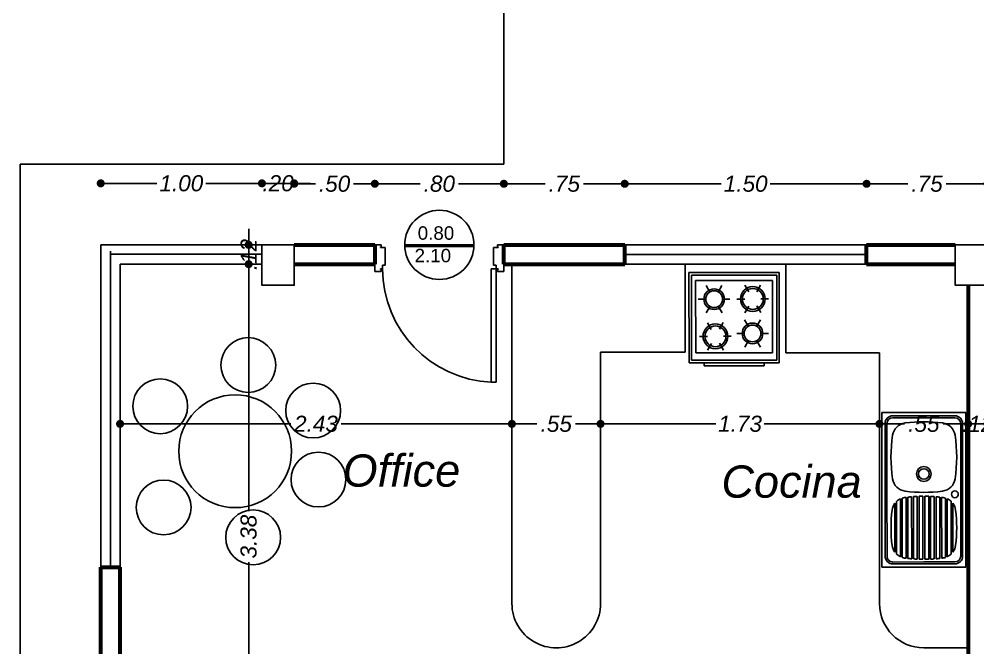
# Model space of a CAD drawing. Header units: metres. Extents: x 539 to 782, y 164 to 633.
# Drawn here: x 682.27 to 688.22, y 441.37 to 445.27 of the extents above; entities that cross this region are included whole.
import ezdxf

# ---------------------------------------------------------------- set-up
doc = ezdxf.new("R2010")
doc.units = ezdxf.units.M
doc.header["$PDMODE"] = 35
for name, color, linetype in [('ALUMINIO', 9, 'Continuous'), ('Artefactos', 30, 'Continuous'), ('COLUMNAS', 6, 'Continuous'), ('Losa', 7, 'Continuous'), ('PUERTAS', 16, 'Continuous'), ('TEXTO', 134, 'Continuous'), ('VEGETACION', 62, 'Continuous')]:
    doc.layers.add(name, color=color, linetype=linetype)
for name, color, linetype, lineweight in [('cota', 1, 'Continuous', 15), ('MURO', 4, 'Continuous', 60), ('ventanas', 2, 'Continuous', 25)]:
    doc.layers.add(name, color=color, linetype=linetype, lineweight=lineweight)
doc.styles.add('ARIAL', font='ariali.ttf')
doc.styles.add('STYLE1', font='ariali.ttf')
doc.styles.add('texto', font='arial.ttf')
doc.dimstyles.new('C_50', dxfattribs={"dimscale": 0.5, "dimtxt": 0.2, "dimasz": 0.1, "dimexe": 0.1, "dimexo": 0.1, "dimgap": 0.05, "dimtad": 0, "dimzin": 4, "dimdsep": 46, "dimtxsty": 'ARIAL', "dimblk": 'DOT', "dimcen": 0.09, "dimse1": 1, "dimse2": 1, "dimclrd": 1, "dimclre": 1, "dimclrt": 2, "dimadec": 0, "dimazin": 0, "dimtfac": 1, "dimtix": 1, "dimtmove": 2, "dimatfit": 3, "dimfxl": 1, "dimtolj": 1, "dimtzin": 0, "dimarcsym": 0})

# ---------------------------------------------------------------- blocks, each defined once
blk = doc.blocks.new('LVA PLATO DE 1')
for p, q in [((-0.48, 0), (0.48, 0)), ((-0.48, -0.522), (-0.48, 0)), ((0.48, 0), (0.48, -0.522)), ((-0.4116, -0.0204), (0, -0.0204)), ((-0.4116, -0.0324), (0, -0.0324)), ((0.4116, -0.0204), (0, -0.0204)), ((0.4116, -0.0324), (0, -0.0324)), ((-0.4596, -0.261), (-0.4596, -0.0684)), ((-0.4476, -0.261), (-0.4476, -0.0684)), ((0.055, -0.1158), (0.4154, -0.1158)), ((0.0712, -0.0918), (0.3992, -0.0918)), ((0.0833, -0.081), (0.3871, -0.081)), ((0.4476, -0.261), (0.4476, -0.0684)), ((0.4596, -0.261), (0.4596, -0.0684)), ((0.0451, -0.1614), (0.4253, -0.1614)), ((0.0451, -0.1614), (0.4253, -0.1614)), ((0.0464, -0.1506), (0.424, -0.1506)), ((0.0509, -0.1266), (0.4195, -0.1266)), ((0.0401, -0.231), (0.4303, -0.231)), ((0.0405, -0.2202), (0.4299, -0.2202)), ((0.0419, -0.1962), (0.4285, -0.1962)), ((0.0419, -0.1962), (0.4285, -0.1962)), ((0.0428, -0.1854), (0.4276, -0.1854)), ((-0.4596, -0.261), (-0.4596, -0.4536)), ((-0.4476, -0.261), (-0.4476, -0.4536)), ((0.0396, -0.255), (0.4308, -0.255)), ((0.0396, -0.267), (0.4308, -0.267)), ((0.0401, -0.291), (0.4303, -0.291)), ((0.4476, -0.261), (0.4476, -0.4536)), ((0.4596, -0.261), (0.4596, -0.4536)), ((0.0405, -0.3018), (0.4299, -0.3018)), ((0.0419, -0.3258), (0.4285, -0.3258)), ((0.0419, -0.3258), (0.4285, -0.3258)), ((0.0428, -0.3366), (0.4276, -0.3366)), ((0.0451, -0.3606), (0.4253, -0.3606)), ((0.0451, -0.3606), (0.4253, -0.3606)), ((0.0464, -0.3714), (0.424, -0.3714)), ((0.0509, -0.3954), (0.4195, -0.3954)), ((0.055, -0.4062), (0.4154, -0.4062)), ((0.0712, -0.4302), (0.3992, -0.4302)), ((0.0833, -0.441), (0.3871, -0.441)), ((-0.48, -0.522), (0.48, -0.522)), ((-0.4116, -0.4896), (0, -0.4896)), ((-0.4116, -0.5016), (0, -0.5016)), ((-0.2846, -0.522), (-0.2846, -0.522)), ((0.4116, -0.4896), (0, -0.4896)), ((0.4116, -0.5016), (0, -0.5016))]:
    blk.add_line(p, q)
for centre, radius in [((0.0276, -0.0684), 0.021), ((-0.0984, -0.261), 0.0456), ((-0.0984, -0.261), 0.033)]:
    blk.add_circle(centre, radius)
for centre, radius, start, end in [((-0.4116, -0.0684), 0.048, 90, 180), ((-0.4116, -0.0684), 0.036, 90, 180), ((-0.2034, -0.9571), 0.9, 81.32191, 98.67809), ((0.2352, -0.9574), 0.9, 83.02075, 96.97925), ((0.4116, -0.0684), 0.048, 0, 90), ((0.4116, -0.0684), 0.036, 0, 90), ((-0.3256, -0.1564), 0.09, 98.67809, 172.57884), ((-0.0812, -0.1564), 0.09, 7.42116, 81.32191), ((0.1368, -0.1534), 0.09, 136.79761, 155.29724), ((0.1368, -0.1534), 0.09, 96.97925, 126.43052), ((0.3336, -0.1534), 0.09, 53.56948, 83.02075), ((0.3336, -0.1534), 0.09, 24.70276, 43.20239), ((0.4776, -0.261), 0.9, 172.57884, 187.42116), ((-0.8844, -0.261), 0.9, 352.57884, 7.42116), ((0.9396, -0.261), 0.9, 173.64625, 175.18148), ((0.9396, -0.261), 0.9, 172.36715, 172.95397), ((0.1368, -0.1534), 0.09, 162.66783, 172.36715), ((0.3336, -0.1534), 0.09, 7.63285, 17.33217), ((-0.4692, -0.261), 0.9, 7.04603, 7.63285), ((-0.4692, -0.261), 0.9, 4.81852, 6.35375), ((0.9396, -0.261), 0.9, 178.08979, 179.61803), ((0.9396, -0.261), 0.9, 175.87113, 177.4017), ((-0.4692, -0.261), 0.9, 2.5983, 4.12887), ((-0.4692, -0.261), 0.9, 0.38197, 1.91021), ((0.9396, -0.261), 0.9, 180.38197, 181.91021), ((-0.4692, -0.261), 0.9, 358.08979, 359.61803), ((0.9396, -0.261), 0.9, 182.5983, 184.12887), ((0.9396, -0.261), 0.9, 184.81852, 186.35375), ((-0.4692, -0.261), 0.9, 353.64625, 355.18148), ((-0.4692, -0.261), 0.9, 355.87113, 357.4017), ((-0.3256, -0.3656), 0.09, 187.42116, 261.32191), ((-0.0812, -0.3656), 0.09, 278.67809, 352.57884), ((0.9396, -0.261), 0.9, 187.04603, 187.63285), ((0.1368, -0.3686), 0.09, 187.63285, 197.33217), ((0.1368, -0.3686), 0.09, 204.70276, 223.20239), ((0.3336, -0.3686), 0.09, 316.79761, 335.29724), ((0.3336, -0.3686), 0.09, 342.66783, 352.36715), ((-0.4692, -0.261), 0.9, 352.36715, 352.95397), ((-0.4116, -0.4536), 0.048, 180, 270), ((-0.4116, -0.4536), 0.036, 180, 270), ((-0.2034, 0.4351), 0.9, 261.32191, 278.67809), ((0.1368, -0.3686), 0.09, 233.56948, 263.02075), ((0.2352, 0.4354), 0.9, 263.02075, 276.97925), ((0.3336, -0.3686), 0.09, 276.97925, 306.43052), ((0.4116, -0.4536), 0.048, 270, 0), ((0.4116, -0.4536), 0.036, 270, 0)]:
    blk.add_arc(centre, radius, start, end)
blk = doc.blocks.new('COCINAx')
for p, q in [((-0.35, 0), (-0.35, -0.7)), ((0.35, 0), (-0.35, 0)), ((0.35, -0.7), (0.35, 0)), ((-0.33, -0.02), (-0.33, -0.68)), ((0.33, -0.02), (-0.33, -0.02)), ((-0.2983, -0.6238), (-0.2983, -0.0622)), ((-0.2983, -0.0622), (-0.0005, -0.0622)), ((0.2983, -0.0622), (0.0005, -0.0622)), ((0.2983, -0.6238), (0.2983, -0.0622)), ((0.33, -0.68), (0.33, -0.02)), ((-0.2056, -0.0983), (-0.1757, -0.1502)), ((-0.0828, -0.099), (-0.1128, -0.1509)), ((0.0944, -0.0999), (0.1243, -0.1518)), ((0.2172, -0.1006), (0.1873, -0.1525)), ((-0.2676, -0.2044), (-0.2077, -0.2044)), ((-0.022, -0.2057), (-0.0819, -0.2057)), ((0.0324, -0.206), (0.0923, -0.206)), ((0.278, -0.2073), (0.2181, -0.2073)), ((-0.2068, -0.3111), (-0.1768, -0.2592)), ((-0.084, -0.3117), (-0.1139, -0.2598)), ((0.0932, -0.3127), (0.1232, -0.2608)), ((0.2161, -0.3133), (0.1861, -0.2614)), ((-0.2032, -0.3657), (-0.1732, -0.4176)), ((-0.0803, -0.3663), (-0.1103, -0.4182)), ((0.0841, -0.3881), (0.1141, -0.44)), ((0.207, -0.3888), (0.177, -0.4406)), ((-0.2651, -0.4717), (-0.2052, -0.4717)), ((-0.0195, -0.473), (-0.0794, -0.473)), ((0.0222, -0.4941), (0.0821, -0.4941)), ((0.2678, -0.4955), (0.2079, -0.4955)), ((-0.2043, -0.5784), (-0.1743, -0.5265)), ((-0.0815, -0.5791), (-0.1114, -0.5272)), ((0.083, -0.6008), (0.113, -0.549)), ((0.2058, -0.6015), (0.1759, -0.5496)), ((-0.0005, -0.6238), (-0.2983, -0.6238)), ((0.0005, -0.6238), (0.2983, -0.6238)), ((-0.35, -0.7), (0.35, -0.7)), ((-0.33, -0.68), (0.33, -0.68)), ((-0.2333, -0.7), (-0.2333, -0.723)), ((-0.2333, -0.723), (0.2333, -0.723)), ((0.2333, -0.723), (0.2333, -0.7))]:
    blk.add_line(p, q)
for centre, radius in [((-0.1448, -0.205), 0.0961), ((-0.1448, -0.205), 0.0811), ((0.1552, -0.2066), 0.08), ((0.1552, -0.2066), 0.065), ((-0.1423, -0.4724), 0.08), ((-0.1423, -0.4724), 0.065), ((0.145, -0.4948), 0.0961), ((0.145, -0.4948), 0.0811)]:
    blk.add_circle(centre, radius)
blk = doc.blocks.new('p 4')
for p, q in [((-0.0782, 0.852), (-0.0484, 0.852)), ((-0.0782, 0.1485), (-0.0782, 0.852)), ((-0.0484, 0.1485), (-0.0484, 0.852)), ((-0.8003, 0.1641), (-0.7612, 0.1641)), ((-0.8003, 0.1641), (-0.8003, 0)), ((-0.7651, 0.1524), (-0.7612, 0.1524)), ((-0.7651, 0.1485), (-0.7651, 0.1524)), ((-0.7651, 0.1485), (-0.7519, 0.1485)), ((-0.7612, 0.1524), (-0.7612, 0.1641)), ((-0.7519, 0.1251), (-0.7519, 0.1485)), ((-0.7519, 0.1251), (-0.7363, 0.1251)), ((-0.7363, 0.1251), (-0.7363, 0.0156)), ((-0.0782, 0.1485), (-0.0484, 0.1485)), ((-0.0484, 0.1251), (-0.064, 0.1251)), ((-0.064, 0.1251), (-0.064, 0.0156)), ((-0.0352, 0.1485), (-0.0484, 0.1485)), ((-0.0484, 0.1251), (-0.0484, 0.1485)), ((-0.0391, 0.1524), (-0.0391, 0.1641)), ((0, 0.1641), (-0.0391, 0.1641)), ((-0.0352, 0.1524), (-0.0391, 0.1524)), ((-0.0352, 0.1485), (-0.0352, 0.1524)), ((0, 0.1641), (0, 0)), ((-0.7651, 0.0156), (-0.7651, 0.0117)), ((-0.7651, 0.0156), (-0.7363, 0.0156)), ((-0.7651, 0.0117), (-0.7612, 0.0117)), ((-0.7612, 0.0117), (-0.7612, 0)), ((-0.0352, 0.0156), (-0.064, 0.0156)), ((-0.0391, 0.0117), (-0.0391, 0)), ((-0.0352, 0.0117), (-0.0391, 0.0117)), ((0, 0), (-0.0391, 0)), ((-0.0352, 0.0156), (-0.0352, 0.0117)), ((-0.8003, 0), (-0.7612, 0))]:
    blk.add_line(p, q)
blk.add_arc((-0.0472, 0.148), 0.7047, 92.51921, 179.96085)
blk = doc.blocks.new('_Dot')
at = {"color": 0, "linetype": 'ByBlock', "lineweight": -2}
blk.add_line((-0.5, 0), (-1, 0), dxfattribs=at)
at = {"color": 0, "linetype": 'ByBlock', "const_width": 0.5}
blk.add_lwpolyline([(-0.25, 0, 1), (0.25, 0, 1)], format="xyb", close=True, dxfattribs=at)
blk = doc.blocks.new('*D508')
at = {"layer": 'cota', "color": 1, "lineweight": -2, "transparency": 16777216}
for p, q in [((681.9597, 448.3234), (681.9597, 446.2819)), ((681.9597, 443.9234), (681.9597, 445.965))]:
    blk.add_line(p, q, dxfattribs=at)
at = {"layer": 'Defpoints', "color": 0, "transparency": 16777216}
for p in [(681.9597, 448.3734), (682.8397, 448.3734), (682.8397, 443.8734)]:
    blk.add_point(p, dxfattribs=at)
at = {"layer": 'cota', "color": 1, "lineweight": -2, "transparency": 16777216, "xscale": 0.05, "yscale": 0.05, "zscale": 0.05}
for p, rotation in [((681.9597, 448.3734), 90), ((681.9597, 443.8734), 270)]:
    blk.add_blockref('_Dot', p, dxfattribs=dict(at, rotation=rotation))
at = {"layer": 'cota', "color": 2, "transparency": 16777216, "insert": (681.9597, 446.1234), "char_height": 0.1, "attachment_point": 5, "rotation": 90, "style": 'ARIAL'}
blk.add_mtext('\\A1;4.50', dxfattribs=at)
blk = doc.blocks.new('*D478')
at = {"layer": 'cota', "color": 1, "lineweight": -2, "transparency": 16777216}
for p, q in [((690.411, 444.3634), (690.411, 444.2605)), ((690.411, 443.9234), (690.411, 444.0263))]:
    blk.add_line(p, q, dxfattribs=at)
at = {"layer": 'Defpoints', "color": 0, "transparency": 16777216}
for p in [(689.593, 444.4134), (690.411, 444.4134), (688.113, 443.8734)]:
    blk.add_point(p, dxfattribs=at)
at = {"layer": 'cota', "color": 1, "lineweight": -2, "transparency": 16777216, "xscale": 0.05, "yscale": 0.05, "zscale": 0.05}
for p, rotation in [((690.411, 444.4134), 90), ((690.411, 443.8734), 270)]:
    blk.add_blockref('_Dot', p, dxfattribs=dict(at, rotation=rotation))
at = {"layer": 'cota', "color": 2, "transparency": 16777216, "insert": (690.411, 444.1434), "char_height": 0.1, "attachment_point": 5, "rotation": 90, "style": 'ARIAL'}
blk.add_mtext('\\A1;.54', dxfattribs=at)
blk = doc.blocks.new('*D514')
at = {"layer": 'cota', "color": 1, "lineweight": -2, "transparency": 16777216}
for p, q in [((682.8293, 444.2552), (683.1281, 444.2552)), ((683.7293, 444.2552), (683.4306, 444.2552))]:
    blk.add_line(p, q, dxfattribs=at)
at = {"layer": 'Defpoints', "color": 0, "transparency": 16777216}
for p in [(683.7793, 444.2552), (682.7793, 443.8734), (683.7793, 443.8734)]:
    blk.add_point(p, dxfattribs=at)
at = {"layer": 'cota', "color": 1, "lineweight": -2, "transparency": 16777216, "xscale": 0.05, "yscale": 0.05, "zscale": 0.05, "rotation": 180}
blk.add_blockref('_Dot', (682.7793, 444.2552), dxfattribs=at)
at = {"layer": 'cota', "color": 1, "lineweight": -2, "transparency": 16777216, "xscale": 0.05, "yscale": 0.05, "zscale": 0.05}
blk.add_blockref('_Dot', (683.7793, 444.2552), dxfattribs=at)
at = {"layer": 'cota', "color": 2, "transparency": 16777216, "insert": (683.2793, 444.2552), "char_height": 0.1, "attachment_point": 5, "style": 'ARIAL'}
blk.add_mtext('\\A1;1.00', dxfattribs=at)
blk = doc.blocks.new('*D515')
at = {"layer": 'cota', "color": 1, "lineweight": -2, "transparency": 16777216}
for p, q in [((683.7293, 444.2552), (683.6793, 444.2552)), ((683.7793, 444.2552), (683.9793, 444.2552)), ((684.0293, 444.2552), (684.0793, 444.2552))]:
    blk.add_line(p, q, dxfattribs=at)
at = {"layer": 'Defpoints', "color": 0, "transparency": 16777216}
for p in [(683.9793, 444.2552), (683.7793, 443.8734), (683.9793, 443.8734)]:
    blk.add_point(p, dxfattribs=at)
at = {"layer": 'cota', "color": 1, "lineweight": -2, "transparency": 16777216, "xscale": 0.05, "yscale": 0.05, "zscale": 0.05}
blk.add_blockref('_Dot', (683.7793, 444.2552), dxfattribs=at)
at = {"layer": 'cota', "color": 1, "lineweight": -2, "transparency": 16777216, "xscale": 0.05, "yscale": 0.05, "zscale": 0.05, "rotation": 180}
blk.add_blockref('_Dot', (683.9793, 444.2552), dxfattribs=at)
at = {"layer": 'cota', "color": 2, "transparency": 16777216, "insert": (683.8793, 444.2552), "char_height": 0.1, "attachment_point": 5, "style": 'ARIAL'}
blk.add_mtext('\\A1;.20', dxfattribs=at)
blk = doc.blocks.new('*D516')
at = {"layer": 'cota', "color": 1, "lineweight": -2, "transparency": 16777216}
for p, q in [((684.5293, 444.2524), (684.7607, 444.2524)), ((685.2296, 444.2524), (684.9982, 444.2524))]:
    blk.add_line(p, q, dxfattribs=at)
at = {"layer": 'Defpoints', "color": 0, "transparency": 16777216}
for p in [(685.2796, 444.2524), (684.4793, 443.8734), (685.2796, 443.8734)]:
    blk.add_point(p, dxfattribs=at)
at = {"layer": 'cota', "color": 1, "lineweight": -2, "transparency": 16777216, "xscale": 0.05, "yscale": 0.05, "zscale": 0.05, "rotation": 180}
blk.add_blockref('_Dot', (684.4793, 444.2524), dxfattribs=at)
at = {"layer": 'cota', "color": 1, "lineweight": -2, "transparency": 16777216, "xscale": 0.05, "yscale": 0.05, "zscale": 0.05}
blk.add_blockref('_Dot', (685.2796, 444.2524), dxfattribs=at)
at = {"layer": 'cota', "color": 2, "transparency": 16777216, "insert": (684.8795, 444.2524), "char_height": 0.1, "attachment_point": 5, "style": 'ARIAL'}
blk.add_mtext('\\A1;.80', dxfattribs=at)
blk = doc.blocks.new('*D517')
at = {"layer": 'cota', "color": 1, "lineweight": -2, "transparency": 16777216}
for p, q in [((685.3296, 444.2524), (685.5353, 444.2524)), ((685.9793, 444.2524), (685.7737, 444.2524))]:
    blk.add_line(p, q, dxfattribs=at)
at = {"layer": 'Defpoints', "color": 0, "transparency": 16777216}
for p in [(686.0293, 444.2524), (686.0293, 443.8734), (685.2796, 369.5762)]:
    blk.add_point(p, dxfattribs=at)
at = {"layer": 'cota', "color": 1, "lineweight": -2, "transparency": 16777216, "xscale": 0.05, "yscale": 0.05, "zscale": 0.05, "rotation": 180}
blk.add_blockref('_Dot', (685.2796, 444.2524), dxfattribs=at)
at = {"layer": 'cota', "color": 1, "lineweight": -2, "transparency": 16777216, "xscale": 0.05, "yscale": 0.05, "zscale": 0.05}
blk.add_blockref('_Dot', (686.0293, 444.2524), dxfattribs=at)
at = {"layer": 'cota', "color": 2, "transparency": 16777216, "insert": (685.6545, 444.2524), "char_height": 0.1, "attachment_point": 5, "style": 'ARIAL'}
blk.add_mtext('\\A1;.75', dxfattribs=at)
blk = doc.blocks.new('*D518')
at = {"layer": 'cota', "color": 1, "lineweight": -2, "transparency": 16777216}
for p, q in [((686.0793, 444.2524), (686.6281, 444.2524)), ((687.4793, 444.2524), (686.9306, 444.2524))]:
    blk.add_line(p, q, dxfattribs=at)
at = {"layer": 'Defpoints', "color": 0, "transparency": 16777216}
for p in [(687.5293, 444.2524), (686.0293, 443.8734), (687.5293, 443.8734)]:
    blk.add_point(p, dxfattribs=at)
at = {"layer": 'cota', "color": 1, "lineweight": -2, "transparency": 16777216, "xscale": 0.05, "yscale": 0.05, "zscale": 0.05, "rotation": 180}
blk.add_blockref('_Dot', (686.0293, 444.2524), dxfattribs=at)
at = {"layer": 'cota', "color": 1, "lineweight": -2, "transparency": 16777216, "xscale": 0.05, "yscale": 0.05, "zscale": 0.05}
blk.add_blockref('_Dot', (687.5293, 444.2524), dxfattribs=at)
at = {"layer": 'cota', "color": 2, "transparency": 16777216, "insert": (686.7793, 444.2524), "char_height": 0.1, "attachment_point": 5, "style": 'ARIAL'}
blk.add_mtext('\\A1;1.50', dxfattribs=at)
blk = doc.blocks.new('*D519')
at = {"layer": 'cota', "color": 1, "lineweight": -2, "transparency": 16777216}
for p, q in [((687.5793, 444.2524), (687.7851, 444.2524)), ((688.2293, 444.2524), (688.0235, 444.2524))]:
    blk.add_line(p, q, dxfattribs=at)
at = {"layer": 'Defpoints', "color": 0, "transparency": 16777216}
for p in [(688.2793, 444.2524), (687.5293, 443.8734), (688.2793, 443.8734)]:
    blk.add_point(p, dxfattribs=at)
at = {"layer": 'cota', "color": 1, "lineweight": -2, "transparency": 16777216, "xscale": 0.05, "yscale": 0.05, "zscale": 0.05, "rotation": 180}
blk.add_blockref('_Dot', (687.5293, 444.2524), dxfattribs=at)
at = {"layer": 'cota', "color": 1, "lineweight": -2, "transparency": 16777216, "xscale": 0.05, "yscale": 0.05, "zscale": 0.05}
blk.add_blockref('_Dot', (688.2793, 444.2524), dxfattribs=at)
at = {"layer": 'cota', "color": 2, "transparency": 16777216, "insert": (687.9043, 444.2524), "char_height": 0.1, "attachment_point": 5, "style": 'ARIAL'}
blk.add_mtext('\\A1;.75', dxfattribs=at)
blk = doc.blocks.new('*D520')
at = {"layer": 'cota', "color": 1, "lineweight": -2, "transparency": 16777216}
for p, q in [((682.9493, 442.7629), (683.9574, 442.7629)), ((685.2793, 442.7629), (684.2712, 442.7629))]:
    blk.add_line(p, q, dxfattribs=at)
at = {"layer": 'Defpoints', "color": 0, "transparency": 16777216}
for p in [(682.8993, 443.7537), (685.3293, 443.7537), (685.3293, 442.7629)]:
    blk.add_point(p, dxfattribs=at)
at = {"layer": 'cota', "color": 1, "lineweight": -2, "transparency": 16777216, "xscale": 0.05, "yscale": 0.05, "zscale": 0.05, "rotation": 180}
blk.add_blockref('_Dot', (682.8993, 442.7629), dxfattribs=at)
at = {"layer": 'cota', "color": 1, "lineweight": -2, "transparency": 16777216, "xscale": 0.05, "yscale": 0.05, "zscale": 0.05}
blk.add_blockref('_Dot', (685.3293, 442.7629), dxfattribs=at)
at = {"layer": 'cota', "color": 2, "transparency": 16777216, "insert": (684.1143, 442.7629), "char_height": 0.1, "attachment_point": 5, "style": 'ARIAL'}
blk.add_mtext('\\A1;2.43', dxfattribs=at)
blk = doc.blocks.new('*D524')
at = {"layer": 'cota', "color": 1, "lineweight": -2, "transparency": 16777216}
for p, q in [((683.6968, 443.7037), (683.6968, 442.2213)), ((683.6968, 440.4234), (683.6968, 441.9058))]:
    blk.add_line(p, q, dxfattribs=at)
at = {"layer": 'Defpoints', "color": 0, "transparency": 16777216}
for p in [(683.6968, 443.7537), (683.6968, 443.7537), (684.9636, 440.3734)]:
    blk.add_point(p, dxfattribs=at)
at = {"layer": 'cota', "color": 1, "lineweight": -2, "transparency": 16777216, "xscale": 0.05, "yscale": 0.05, "zscale": 0.05}
for p, rotation in [((683.6968, 443.7537), 90), ((683.6968, 440.3734), 270)]:
    blk.add_blockref('_Dot', p, dxfattribs=dict(at, rotation=rotation))
at = {"layer": 'cota', "color": 2, "transparency": 16777216, "insert": (683.6968, 442.0636), "char_height": 0.1, "attachment_point": 5, "rotation": 90, "style": 'ARIAL'}
blk.add_mtext('\\A1;3.38', dxfattribs=at)
blk = doc.blocks.new('*D525')
at = {"layer": 'cota', "color": 1, "lineweight": -2, "transparency": 16777216}
for p, q in [((683.6968, 443.9234), (683.6968, 443.9734)), ((683.6968, 443.7537), (683.6968, 443.8734)), ((683.6968, 443.7037), (683.6968, 443.6537))]:
    blk.add_line(p, q, dxfattribs=at)
at = {"layer": 'Defpoints', "color": 0, "transparency": 16777216}
for p in [(683.6968, 443.8734), (685.5808, 443.8734), (683.6968, 443.7537)]:
    blk.add_point(p, dxfattribs=at)
at = {"layer": 'cota', "color": 1, "lineweight": -2, "transparency": 16777216, "xscale": 0.05, "yscale": 0.05, "zscale": 0.05}
for p, rotation in [((683.6968, 443.8734), 270), ((683.6968, 443.7537), 90)]:
    blk.add_blockref('_Dot', p, dxfattribs=dict(at, rotation=rotation))
at = {"layer": 'cota', "color": 2, "transparency": 16777216, "insert": (683.6968, 443.8136), "char_height": 0.1, "attachment_point": 5, "rotation": 90, "style": 'ARIAL'}
blk.add_mtext('\\A1;.12', dxfattribs=at)
blk = doc.blocks.new('*D545')
at = {"layer": 'cota', "color": 1, "lineweight": -2, "transparency": 16777216}
for p, q in [((684.0293, 444.2524), (684.1106, 444.2524)), ((684.4293, 444.2524), (684.348, 444.2524))]:
    blk.add_line(p, q, dxfattribs=at)
at = {"layer": 'Defpoints', "color": 0, "transparency": 16777216}
for p in [(684.4793, 444.2524), (683.9793, 443.8734), (684.4793, 443.8734)]:
    blk.add_point(p, dxfattribs=at)
at = {"layer": 'cota', "color": 1, "lineweight": -2, "transparency": 16777216, "xscale": 0.05, "yscale": 0.05, "zscale": 0.05, "rotation": 180}
blk.add_blockref('_Dot', (683.9793, 444.2524), dxfattribs=at)
at = {"layer": 'cota', "color": 1, "lineweight": -2, "transparency": 16777216, "xscale": 0.05, "yscale": 0.05, "zscale": 0.05}
blk.add_blockref('_Dot', (684.4793, 444.2524), dxfattribs=at)
at = {"layer": 'cota', "color": 2, "transparency": 16777216, "insert": (684.2293, 444.2524), "char_height": 0.1, "attachment_point": 5, "style": 'ARIAL'}
blk.add_mtext('\\A1;.50', dxfattribs=at)
blk = doc.blocks.new('*D546')
at = {"layer": 'cota', "color": 1, "lineweight": -2, "transparency": 16777216}
for p, q in [((685.3793, 442.7629), (685.4851, 442.7629)), ((685.8294, 442.7629), (685.7236, 442.7629))]:
    blk.add_line(p, q, dxfattribs=at)
at = {"layer": 'Defpoints', "color": 0, "transparency": 16777216}
for p in [(685.3293, 442.7629), (685.8794, 442.7629), (685.8794, 442.7629)]:
    blk.add_point(p, dxfattribs=at)
at = {"layer": 'cota', "color": 1, "lineweight": -2, "transparency": 16777216, "xscale": 0.05, "yscale": 0.05, "zscale": 0.05, "rotation": 180}
blk.add_blockref('_Dot', (685.3293, 442.7629), dxfattribs=at)
at = {"layer": 'cota', "color": 1, "lineweight": -2, "transparency": 16777216, "xscale": 0.05, "yscale": 0.05, "zscale": 0.05}
blk.add_blockref('_Dot', (685.8794, 442.7629), dxfattribs=at)
at = {"layer": 'cota', "color": 2, "transparency": 16777216, "insert": (685.6043, 442.7629), "char_height": 0.1, "attachment_point": 5, "style": 'ARIAL'}
blk.add_mtext('\\A1;.55', dxfattribs=at)
blk = doc.blocks.new('*D669')
at = {"layer": 'cota', "color": 1, "lineweight": -2, "transparency": 16777216}
for p, q in [((681.9597, 441.8234), (681.9597, 441.2146)), ((681.9597, 440.3037), (681.9597, 440.9125))]:
    blk.add_line(p, q, dxfattribs=at)
at = {"layer": 'Defpoints', "color": 0, "transparency": 16777216}
for p in [(681.9597, 441.8734), (682.7793, 441.8734), (682.7793, 440.2537)]:
    blk.add_point(p, dxfattribs=at)
at = {"layer": 'cota', "color": 1, "lineweight": -2, "transparency": 16777216, "xscale": 0.05, "yscale": 0.05, "zscale": 0.05}
for p, rotation in [((681.9597, 441.8734), 90), ((681.9597, 440.2537), 270)]:
    blk.add_blockref('_Dot', p, dxfattribs=dict(at, rotation=rotation))
at = {"layer": 'cota', "color": 2, "transparency": 16777216, "insert": (681.9597, 441.0636), "char_height": 0.1, "attachment_point": 5, "rotation": 90, "style": 'ARIAL'}
blk.add_mtext('\\A1;1.62', dxfattribs=at)
blk = doc.blocks.new('*D670')
at = {"layer": 'cota', "color": 1, "lineweight": -2, "transparency": 16777216}
for p, q in [((681.9597, 443.8234), (681.9597, 443.0309)), ((681.9597, 441.9234), (681.9597, 442.7159))]:
    blk.add_line(p, q, dxfattribs=at)
at = {"layer": 'Defpoints', "color": 0, "transparency": 16777216}
for p in [(681.9597, 443.8734), (682.7793, 443.8734), (682.7793, 441.8734)]:
    blk.add_point(p, dxfattribs=at)
at = {"layer": 'cota', "color": 1, "lineweight": -2, "transparency": 16777216, "xscale": 0.05, "yscale": 0.05, "zscale": 0.05}
for p, rotation in [((681.9597, 443.8734), 90), ((681.9597, 441.8734), 270)]:
    blk.add_blockref('_Dot', p, dxfattribs=dict(at, rotation=rotation))
at = {"layer": 'cota', "color": 2, "transparency": 16777216, "insert": (681.9597, 442.8734), "char_height": 0.1, "attachment_point": 5, "rotation": 90, "style": 'ARIAL'}
blk.add_mtext('\\A1;2.00', dxfattribs=at)
blk = doc.blocks.new('*D703')
at = {"layer": 'cota', "color": 1, "lineweight": -2, "transparency": 16777216}
for p, q in [((685.9295, 442.7629), (686.5937, 442.7629)), ((687.5593, 442.7629), (686.8951, 442.7629))]:
    blk.add_line(p, q, dxfattribs=at)
at = {"layer": 'Defpoints', "color": 0, "transparency": 16777216}
for p in [(685.8795, 443.2076), (687.6093, 443.2076), (687.6093, 442.7629)]:
    blk.add_point(p, dxfattribs=at)
at = {"layer": 'cota', "color": 1, "lineweight": -2, "transparency": 16777216, "xscale": 0.05, "yscale": 0.05, "zscale": 0.05, "rotation": 180}
blk.add_blockref('_Dot', (685.8795, 442.7629), dxfattribs=at)
at = {"layer": 'cota', "color": 1, "lineweight": -2, "transparency": 16777216, "xscale": 0.05, "yscale": 0.05, "zscale": 0.05}
blk.add_blockref('_Dot', (687.6093, 442.7629), dxfattribs=at)
at = {"layer": 'cota', "color": 2, "transparency": 16777216, "insert": (686.7444, 442.7629), "char_height": 0.1, "attachment_point": 5, "style": 'ARIAL'}
blk.add_mtext('\\A1;1.73', dxfattribs=at)
blk = doc.blocks.new('*D704')
at = {"layer": 'cota', "color": 1, "lineweight": -2, "transparency": 16777216}
for p, q in [((687.6593, 442.7629), (687.7651, 442.7629)), ((688.1093, 442.7629), (688.0035, 442.7629))]:
    blk.add_line(p, q, dxfattribs=at)
at = {"layer": 'Defpoints', "color": 0, "transparency": 16777216}
for p in [(687.6093, 443.2076), (688.1593, 442.7629), (688.1593, 442.7629)]:
    blk.add_point(p, dxfattribs=at)
at = {"layer": 'cota', "color": 1, "lineweight": -2, "transparency": 16777216, "xscale": 0.05, "yscale": 0.05, "zscale": 0.05, "rotation": 180}
blk.add_blockref('_Dot', (687.6093, 442.7629), dxfattribs=at)
at = {"layer": 'cota', "color": 1, "lineweight": -2, "transparency": 16777216, "xscale": 0.05, "yscale": 0.05, "zscale": 0.05}
blk.add_blockref('_Dot', (688.1593, 442.7629), dxfattribs=at)
at = {"layer": 'cota', "color": 2, "transparency": 16777216, "insert": (687.8843, 442.7629), "char_height": 0.1, "attachment_point": 5, "style": 'ARIAL'}
blk.add_mtext('\\A1;.55', dxfattribs=at)
blk = doc.blocks.new('*D705')
at = {"layer": 'cota', "color": 1, "lineweight": -2, "transparency": 16777216}
for p, q in [((688.1093, 442.7629), (688.0593, 442.7629)), ((688.1593, 442.7629), (688.2793, 442.7629)), ((688.3293, 442.7629), (688.3793, 442.7629))]:
    blk.add_line(p, q, dxfattribs=at)
at = {"layer": 'Defpoints', "color": 0, "transparency": 16777216}
for p in [(688.1593, 442.7629), (688.2793, 442.7629), (688.2793, 442.7629)]:
    blk.add_point(p, dxfattribs=at)
at = {"layer": 'cota', "color": 1, "lineweight": -2, "transparency": 16777216, "xscale": 0.05, "yscale": 0.05, "zscale": 0.05}
blk.add_blockref('_Dot', (688.1593, 442.7629), dxfattribs=at)
at = {"layer": 'cota', "color": 1, "lineweight": -2, "transparency": 16777216, "xscale": 0.05, "yscale": 0.05, "zscale": 0.05, "rotation": 180}
blk.add_blockref('_Dot', (688.2793, 442.7629), dxfattribs=at)
at = {"layer": 'cota', "color": 2, "transparency": 16777216, "insert": (688.2193, 442.7629), "char_height": 0.1, "attachment_point": 5, "style": 'ARIAL'}
blk.add_mtext('\\A1;.12', dxfattribs=at)

msp = doc.modelspace()

# ---------------------------------------------------------------- linework, layer by layer
at = {"layer": 'ALUMINIO'}
for p, q in [((682.8393, 441.8734), (682.8393, 443.8338)), ((683.7793, 443.8159), (682.8393, 443.8159)), ((686.0293, 443.8136), (687.5293, 443.8136))]:
    msp.add_line(p, q, dxfattribs=at)
at = {"layer": 'Artefactos'}
for p, q in [((685.3295, 441.6486), (685.3293, 443.7537)), ((686.4042, 443.2076), (686.4042, 443.7537)), ((687.0293, 443.2037), (687.0293, 443.7537)), ((685.8795, 443.2076), (685.8795, 441.6484)), ((687.6093, 443.2037), (687.0293, 443.2037)), ((687.6093, 441.6484), (687.6093, 443.2037)), ((688.1593, 441.3734), (687.8843, 441.3734))]:
    msp.add_line(p, q, dxfattribs=at)
for centre, start, end in [((685.6045, 441.6484), 179.96831, 0), ((687.8843, 441.6484), 180, 270)]:
    msp.add_arc(centre, 0.275, start, end, dxfattribs=at)
at = {"layer": 'COLUMNAS'}
for points in [[(683.7793, 443.8734), (683.9793, 443.8734), (683.9793, 443.6234), (683.7793, 443.6234), (683.7793, 443.8734)], [(688.0793, 443.8734), (688.2793, 443.8734), (688.2793, 443.6234), (688.0793, 443.6234), (688.0793, 443.8734)]]:
    msp.add_lwpolyline(points, dxfattribs=at)
at = {"layer": 'Losa'}
msp.add_line((685.8795, 443.2076), (686.4042, 443.2076), dxfattribs=at)
at = {"layer": 'MURO'}
for p, q in [((683.9793, 443.8734), (684.4793, 443.8734)), ((684.4793, 443.8734), (684.4793, 443.7534)), ((685.2796, 443.8734), (686.0293, 443.8734)), ((685.2796, 443.7537), (685.2796, 443.8734)), ((686.0293, 443.7537), (686.0293, 443.8734)), ((687.5293, 443.8734), (688.0793, 443.8734)), ((687.5293, 443.7537), (687.5293, 443.8734)), ((683.9793, 443.7534), (684.4793, 443.7534)), ((685.2796, 443.7537), (686.0293, 443.7537)), ((687.5293, 443.7537), (688.0793, 443.7537)), ((688.1593, 443.6237), (688.1593, 439.2537)), ((682.7793, 440.2537), (682.7793, 441.8734)), ((682.7793, 441.8734), (682.8993, 441.8734)), ((682.8993, 440.3737), (682.8993, 441.8734))]:
    msp.add_line(p, q, dxfattribs=at)
at = {"layer": 'PUERTAS', "ltscale": 0.02}
msp.add_circle((684.8796, 443.8734), 0.2147, dxfattribs=at)
at = {"layer": 'PUERTAS'}
for centre, radius in [((683.6944, 443.1278), 0.17), ((683.1482, 442.8721), 0.17), ((684.0968, 442.8456), 0.17), ((683.6129, 442.5932), 0.35), ((684.1298, 442.4175), 0.17), ((683.1692, 442.2445), 0.17), ((683.7246, 442.0587), 0.17)]:
    msp.add_circle(centre, radius, dxfattribs=at)
at = {"layer": 'TEXTO'}
for p, q in [((685.0943, 443.8734), (684.6649, 443.8734)), ((685.0943, 443.8634), (684.6652, 443.8634))]:
    msp.add_line(p, q, dxfattribs=at)
at = {"layer": 'VEGETACION'}
for p, q in [((685.2793, 448.2534), (685.2793, 444.3734)), ((685.2793, 444.3734), (682.2793, 444.3734)), ((682.2793, 439.7484), (682.2793, 444.3734))]:
    msp.add_line(p, q, dxfattribs=at)
at = {"layer": 'ventanas'}
for p, q in [((682.7793, 441.8734), (682.7793, 443.8734)), ((682.7793, 443.8734), (683.7793, 443.8734)), ((686.0293, 443.8734), (687.5293, 443.8734)), ((682.8993, 443.7537), (682.8993, 441.8734)), ((682.8993, 443.7537), (683.7793, 443.7537)), ((686.0293, 443.7537), (687.5293, 443.7537))]:
    msp.add_line(p, q, dxfattribs=at)

# ---------------------------------------------------------------- block references
at = {"layer": 'Artefactos', "xscale": -0.8000000000000267, "yscale": 0.7999999999999545, "zscale": 0.8, "rotation": 0.02457199157410273}
msp.add_blockref('COCINAx', (686.7078, 443.7019), dxfattribs=at)
at = {"layer": 'Artefactos', "rotation": 270.0245719915691}
msp.add_blockref('LVA PLATO DE 1', (688.1455, 442.3537), dxfattribs=at)
at = {"layer": 'PUERTAS', "xscale": -1, "rotation": 180.0000001166096}
msp.add_blockref('p 4', (685.2796, 443.8734), dxfattribs=at)

# ---------------------------------------------------------------- texts
at = {"layer": 'TEXTO', "color": 1, "style": 'texto'}
for s, p in [('0.80', (684.7452, 443.9054)), ('2.10', (684.726, 443.7655))]:
    msp.add_text(s, height=0.08331, rotation=359.9886, dxfattribs=at).set_placement(p)
at = {"layer": 'TEXTO', "style": 'STYLE1'}
for s, p in [('Office', (684.2793, 442.3734)), ('Cocina', (686.6291, 442.305))]:
    msp.add_text(s, height=0.2, rotation=360, dxfattribs=at).set_placement(p)

# ---------------------------------------------------------------- dimensions: what is measured, and where the dimension line sits
at = {"layer": 'cota'}
for base, p1, p2, picture, middle in [((681.9597, 448.3734), (682.8397, 443.8734), (682.8397, 448.3734), '*D508', (681.9597, 446.1234)), ((690.411, 444.4134), (688.113, 443.8734), (689.593, 444.4134), '*D478', (690.411, 444.1434)), ((683.6968, 443.8734), (683.6968, 443.7537), (685.5808, 443.8734), '*D525', (683.6968, 443.8136)), ((681.9597, 443.8734), (682.7793, 441.8734), (682.7793, 443.8734), '*D670', (681.9597, 442.8734)), ((683.6968, 443.7537), (684.9636, 440.3734), (683.6968, 443.7537), '*D524', (683.6968, 442.0636)), ((681.9597, 441.8734), (682.7793, 440.2537), (682.7793, 441.8734), '*D669', (681.9597, 441.0636))]:
    dim = msp.add_linear_dim(base=base, p1=p1, p2=p2, angle=90, dimstyle='C_50', dxfattribs=at)
    dim.commit()
    dim.dimension.update_dxf_attribs({"geometry": picture, "text_midpoint": middle})
for base, p1, p2, picture, middle in [((683.7793, 444.2552), (682.7793, 443.8734), (683.7793, 443.8734), '*D514', (683.2793, 444.2552)), ((683.9793, 444.2552), (683.7793, 443.8734), (683.9793, 443.8734), '*D515', (683.8793, 444.2552)), ((684.4793, 444.2524), (683.9793, 443.8734), (684.4793, 443.8734), '*D545', (684.2293, 444.2524)), ((685.2796, 444.2524), (684.4793, 443.8734), (685.2796, 443.8734), '*D516', (684.8795, 444.2524)), ((686.0293, 444.2524), (685.2796, 369.5762), (686.0293, 443.8734), '*D517', (685.6545, 444.2524)), ((687.5293, 444.2524), (686.0293, 443.8734), (687.5293, 443.8734), '*D518', (686.7793, 444.2524)), ((688.2793, 444.2524), (687.5293, 443.8734), (688.2793, 443.8734), '*D519', (687.9043, 444.2524)), ((685.3293, 442.7629), (682.8993, 443.7537), (685.3293, 443.7537), '*D520', (684.1143, 442.7629)), ((687.6093, 442.7629), (685.8795, 443.2076), (687.6093, 443.2076), '*D703', (686.7444, 442.7629)), ((688.1593, 442.7629), (687.6093, 443.2076), (688.1593, 442.7629), '*D704', (687.8843, 442.7629)), ((685.8794, 442.7629), (685.3293, 442.7629), (685.8794, 442.7629), '*D546', (685.6043, 442.7629)), ((688.2793, 442.7629), (688.1593, 442.7629), (688.2793, 442.7629), '*D705', (688.2193, 442.7629))]:
    dim = msp.add_linear_dim(base=base, p1=p1, p2=p2, dimstyle='C_50', dxfattribs=at)
    dim.commit()
    dim.dimension.update_dxf_attribs({"geometry": picture, "text_midpoint": middle})

doc.saveas('drawing.dxf')
